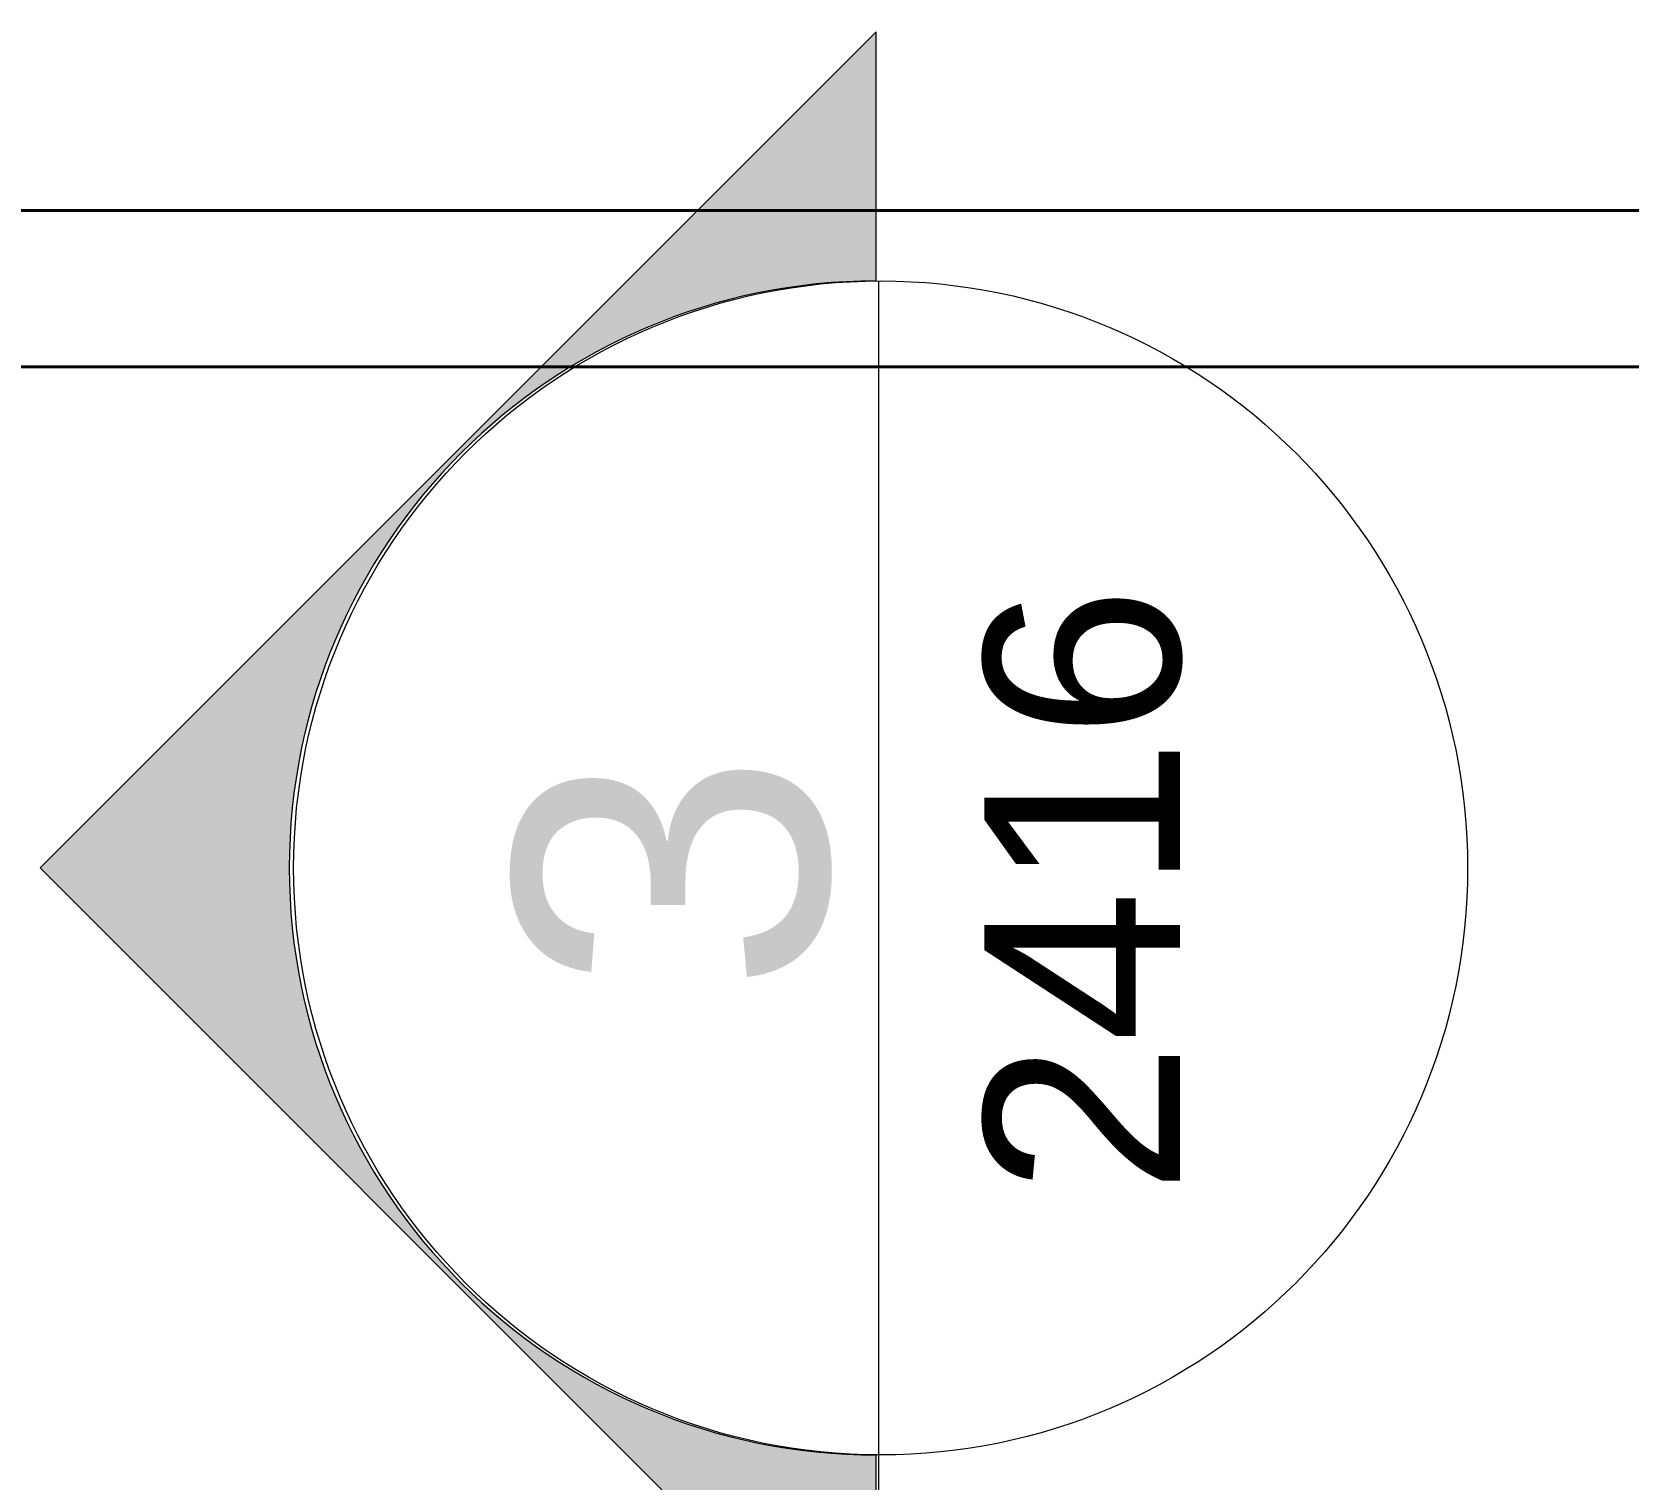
# Model space of a CAD drawing. Header units: millimetres. Extents: x -794868 to -715506, y -16735 to 22434.
# Drawn here: x -759422 to -757382, y 8523 to 10372 of the extents above; entities that cross this region are included whole.
import ezdxf

# ---------------------------------------------------------------- set-up
doc = ezdxf.new("R2010")
doc.units = ezdxf.units.MM
for name, color, linetype, lineweight in [('A-ANNO-NOTE', 3, 'Continuous', 25), ('A-FLOR-E', 2, 'Continuous', 35), ('WALL-E', 2, 'Continuous', 35)]:
    doc.layers.add(name, color=color, linetype=linetype, lineweight=lineweight)
doc.styles.add('Arial', font='arial.ttf', dxfattribs={"height": 400})
doc.styles.add('Arial_1', font='arial.ttf', dxfattribs={"height": 250})

# ---------------------------------------------------------------- blocks, each defined once
blk = doc.blocks.new('DPA_AN_Section Line - UP-Left-16608746-4262-01 ENLARGED UPPER PLATFORM LEVEL - REFLECTED CEILING PLAN - SHEET 3')
at = {"layer": 'A-ANNO-NOTE', "lineweight": 9}
h = blk.add_hatch(color=256, dxfattribs=at)
edge = h.paths.add_edge_path()
edge.add_arc((0, -0.028), 7.5, 180, 360)
edge.add_line((7.5, -0.028), (10.682, -0.028))
edge.add_line((10.682, -0.028), (0, -10.71))
edge.add_line((0, -10.71), (-10.682, -0.028))
edge.add_line((-10.682, -0.028), (-7.5, -0.028))
at = {"layer": 'A-ANNO-NOTE', "lineweight": 18}
for p, q in [((-7.5, 0), (7.5, 0)), ((-7.5, -0.028), (-10.682, -0.028)), ((-10.682, -0.028), (0, -10.71)), ((0, -10.71), (10.682, -0.028)), ((10.682, -0.028), (7.5, -0.028))]:
    blk.add_line(p, q, dxfattribs=at)
at = {"layer": 'A-ANNO-NOTE', "lineweight": 9}
blk.add_line((7.5, 0), (50, 0), dxfattribs=at)
at = {"layer": 'A-ANNO-NOTE', "lineweight": 18}
blk.add_circle((0, 0.028), 7.5, dxfattribs=at)
blk.add_arc((0, -0.028), 7.5, 180, 360, dxfattribs=at)

msp = doc.modelspace()

# ---------------------------------------------------------------- linework, layer by layer
at = {"layer": 'A-FLOR-E'}
msp.add_line((-768632.4, 9944), (-756492.4, 9944), dxfattribs=at)
at = {"layer": 'WALL-E'}
for p, q in [((-756492.4, 10144), (-783082.2, 10144)), ((-783082.2, 10144), (-756492.4, 10144)), ((-775974.4, 9944), (-756492.4, 9944)), ((-775974.4, 9944), (-756492.4, 9944)), ((-756492.4, 9944), (-775974.4, 9944)), ((-756492.4, 9944), (-768613.9, 9944))]:
    msp.add_line(p, q, dxfattribs=at)

# ---------------------------------------------------------------- block references
at = {"layer": 'A-ANNO-NOTE', "xscale": 100, "yscale": 100, "zscale": 100, "rotation": 269.9999999999999}
msp.add_blockref('DPA_AN_Section Line - UP-Left-16608746-4262-01 ENLARGED UPPER PLATFORM LEVEL - REFLECTED CEILING PLAN - SHEET 3', (-758340.2, 9303.9), dxfattribs=at)

# ---------------------------------------------------------------- texts
at = {"layer": 'A-ANNO-NOTE', "lineweight": 9, "attachment_point": 1, "rotation": 90}
for s, insert, char_height, width, style in [('2416', (-758205, 8886.8), 250, 929.957, 'Arial_1'), ('3', (-758805.4, 9143.2), 400, 376.793, 'Arial')]:
    msp.add_mtext(s, dxfattribs=dict(at, insert=insert, char_height=char_height, width=width, style=style))

doc.saveas('drawing.dxf')
